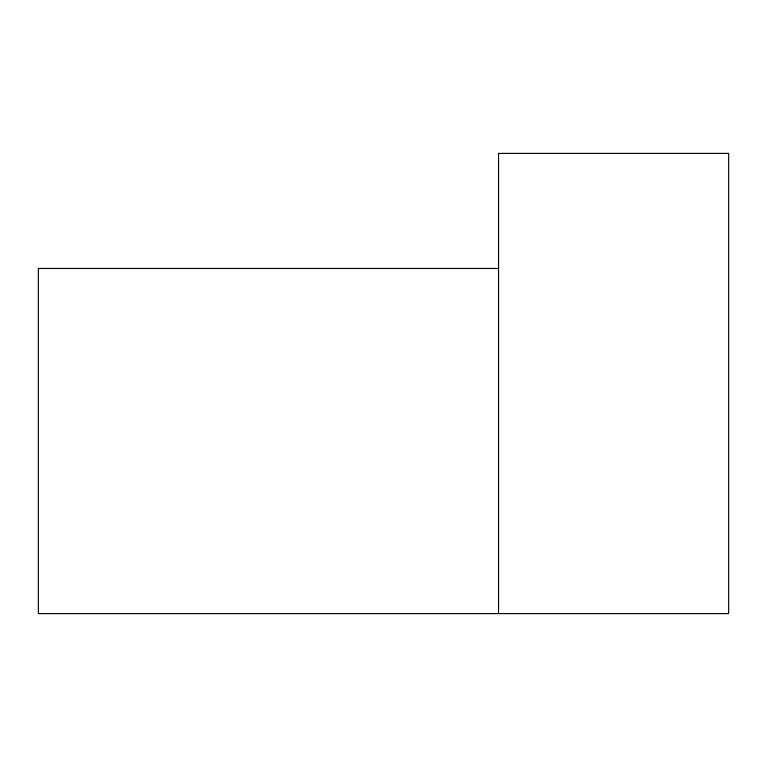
<?xml version="1.0" encoding="UTF-8"?>
<svg xmlns="http://www.w3.org/2000/svg" width="767" height="767" viewBox="0 0 767 767"><rect width="100%" height="100%" fill="white"/><g stroke="black" fill="none" stroke-linecap="round" stroke-linejoin="round"><path stroke-width="1.15" d="M498.55 268.45L38.35 268.45L38.35 613.6L728.65 613.6L728.65 153.4L498.55 153.4L498.55 613.6"/></g></svg>
